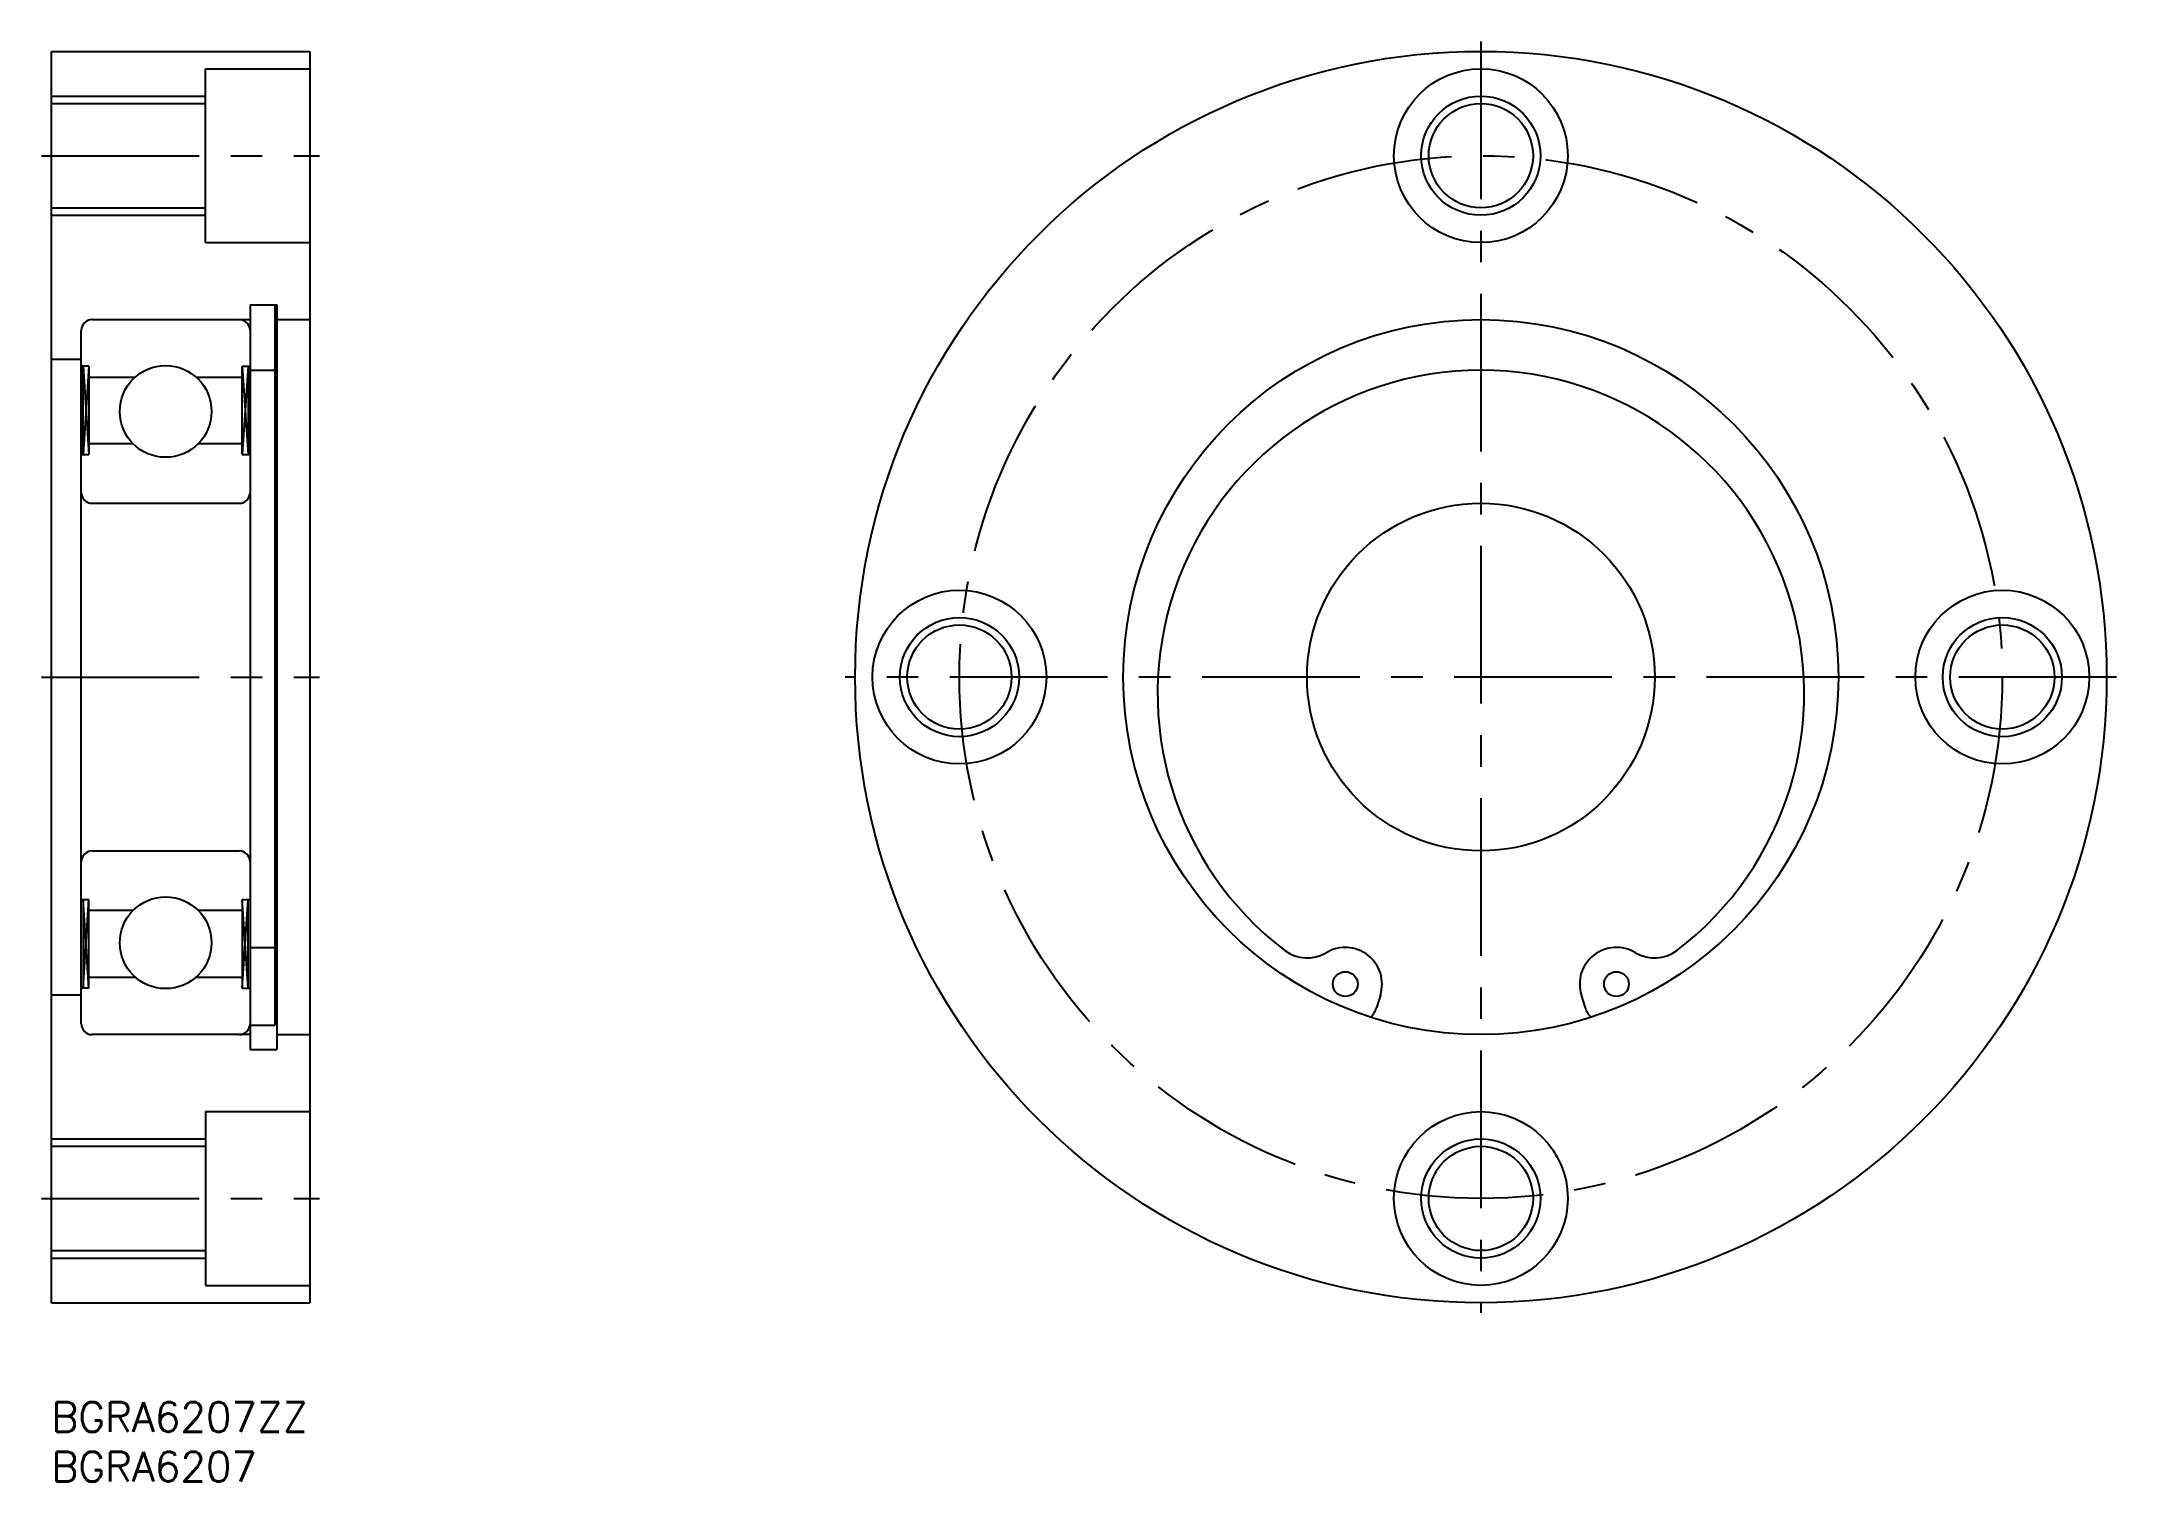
# Model space of a CAD drawing. Extents: x -1 to 208, y -8 to 137.
import ezdxf

# ---------------------------------------------------------------- set-up
doc = ezdxf.new("R2010")
doc.units = 0
doc.header["$LTSCALE"] = 0.5
doc.linetypes.add('CENTER', pattern=[50.8, 31.75, -6.35, 6.35, -6.35])
for name, color, linetype in [('MSM_CENTER', 1, 'CENTER'), ('MSM_CONTINUOUS', 7, 'CONTINUOUS'), ('MSM_NARROW', 5, 'CONTINUOUS'), ('MSM_PART_NUMBER', 7, 'CONTINUOUS')]:
    doc.layers.add(name, color=color, linetype=linetype)
doc.styles.get("Standard").update_dxf_attribs({"font": 'txt.shx', "height": 3, "bigfont": 'bigfont.shx'})

# ---------------------------------------------------------------- blocks, each defined once
blk = doc.blocks.new('*U4')
at = {"layer": 'MSM_PART_NUMBER'}
blk.add_text('BGRA6207ZZ', height=3, dxfattribs=at).set_placement((0, -3))
blk = doc.blocks.new('*U5')
at = {"layer": 'MSM_PART_NUMBER'}
blk.add_text('BGRA6207', height=3, dxfattribs=at).set_placement((0, -8))

msp = doc.modelspace()

# ---------------------------------------------------------------- linework, layer by layer
at = {"layer": 'MSM_CENTER'}
for p, q in [((143.92, 137), (143.92, 9)), ((-1, 125.5), (27, 125.5)), ((-1, 73), (27, 73)), ((207.92, 73), (79.92, 73)), ((-1, 20.5), (27, 20.5))]:
    msp.add_line(p, q, dxfattribs=at)
msp.add_circle((143.92, 73), 52.5, dxfattribs=at)
at = {"layer": 'MSM_CONTINUOUS'}
for p, q in [((0, 136), (26, 136)), ((0, 10), (0, 136)), ((26, 136), (26, 10)), ((15.5, 116.75), (15.5, 134.25)), ((15.5, 134.25), (26, 134.25)), ((0, 130.75), (15.5, 130.75)), ((0, 120.25), (15.5, 120.25)), ((15.5, 116.75), (26, 116.75)), ((4.1, 109), (20, 109)), ((20, 110.5), (20, 35.5)), ((20, 110.5, 1.25), (22.7, 110.5, 1.25)), ((22.5, 110.5, 0.75), (22.5, 37.96, 0.75)), ((22.7, 110.5), (22.7, 35.5)), ((22.7, 109), (26, 109)), ((3, 38.1), (3, 107.9)), ((0, 105), (3, 105)), ((3.78, 104.32), (3, 104.32)), ((3.2, 95.4), (3.2, 104.32)), ((3.2, 104.32), (3.78, 95.4)), ((3.78, 104.32), (3.2, 95.4)), ((3.78, 104.32), (3.78, 95.4)), ((3.78, 103.2), (8.42, 103.2)), ((14.58, 103.2), (19.22, 103.2)), ((19.22, 104.32), (20, 104.32)), ((19.22, 95.4), (19.22, 104.32)), ((19.22, 104.32), (19.8, 95.4)), ((19.8, 104.32), (19.22, 95.4)), ((19.8, 104.32), (19.8, 95.4)), ((20, 103.9, 1.25), (22.5, 103.9, 1.25)), ((8.21, 96.5), (3.78, 96.5)), ((19.22, 96.5), (14.79, 96.5)), ((3, 95.4), (3.78, 95.4)), ((19.22, 95.4), (20, 95.4)), ((4.1, 90.5), (18.9, 90.5)), ((4.1, 55.5), (18.9, 55.5)), ((3, 50.6), (3.78, 50.6)), ((3.2, 50.6), (3.2, 41.67)), ((3.2, 41.67), (3.78, 50.6)), ((3.78, 41.67), (3.2, 50.6)), ((3.78, 41.67), (3.78, 50.6)), ((19.22, 50.6), (19.22, 41.67)), ((19.22, 50.6), (20, 50.6)), ((19.22, 41.67), (19.8, 50.6)), ((19.8, 41.67), (19.22, 50.6)), ((19.8, 41.67), (19.8, 50.6)), ((8.21, 49.5), (3.78, 49.5)), ((19.22, 49.5), (14.79, 49.5)), ((20, 45.78, 1.25), (22.5, 45.78, 1.25)), ((3.78, 42.8), (8.42, 42.8)), ((14.58, 42.8), (19.22, 42.8)), ((0, 41), (3, 41)), ((3.78, 41.67), (3, 41.67)), ((19.22, 41.67), (20, 41.67)), ((133.8, 40.96), (133.4, 39.71)), ((154.44, 39.71), (154.04, 40.96)), ((20, 37.96, 1.25), (22.5, 37.96, 1.25)), ((20, 37), (4.1, 37)), ((22.7, 37), (26, 37)), ((20, 35.5, 1.25), (22.7, 35.5, 1.25)), ((15.5, 29.25), (15.5, 11.75)), ((15.5, 29.25), (26, 29.25)), ((0, 25.75), (15.5, 25.75)), ((0, 15.25), (15.5, 15.25)), ((15.5, 11.75), (26, 11.75)), ((0, 10), (26, 10))]:
    msp.add_line(p, q, dxfattribs=at)
for centre, radius in [((143.92, 73), 63), ((143.92, 125.5), 8.75), ((143.92, 125.5), 5.25), ((143.92, 73), 36), ((11.5, 99.75), 4.62), ((143.92, 73), 17.5), ((91.42, 73), 8.75), ((196.42, 73), 8.75), ((91.42, 73), 5.25), ((196.42, 73), 5.25), ((11.5, 46.25), 4.62), ((130.27, 42.08), 1.25), ((157.57, 42.08), 1.25), ((143.92, 20.5), 8.75), ((143.92, 20.5), 5.25)]:
    msp.add_circle(centre, radius, dxfattribs=at)
for centre, radius, start, end in [((4.1, 107.9), 1.1, 90, 180), ((18.9, 107.9), 1.1, 0, 90), ((143.92, 71.35), 32.55, 307.3152, 232.6848), ((4.1, 91.6), 1.1, 180, 270), ((18.9, 91.6), 1.1, 270, 0), ((4.1, 54.4), 1.1, 90, 180), ((18.9, 54.4), 1.1, 0, 90), ((126.43, 48.41), 3.7, 232.6848, 301.2494), ((130.27, 42.08), 3.7, 342.4658, 121.2494), ((157.57, 42.08), 3.7, 58.7506, 197.5342), ((161.41, 48.41), 3.7, 238.7506, 307.3152), ((131.02, 40.46), 2.5, 316.6541, 342.4658), ((156.82, 40.46), 2.5, 197.5342, 223.3459), ((4.1, 38.1), 1.1, 180, 270), ((18.9, 38.1), 1.1, 270, 0)]:
    msp.add_arc(centre, radius, start, end, dxfattribs=at)
at = {"layer": 'MSM_NARROW'}
for p, q in [((0, 131.5), (15.5, 131.5)), ((0, 119.5), (15.5, 119.5)), ((0, 26.5), (15.5, 26.5)), ((0, 14.5), (15.5, 14.5))]:
    msp.add_line(p, q, dxfattribs=at)
for centre in [(143.92, 125.5), (91.42, 73), (196.42, 73), (143.92, 20.5)]:
    msp.add_circle(centre, 6, dxfattribs=at)

# ---------------------------------------------------------------- block references
at = {"layer": 'MSM_CONTINUOUS'}
for name in ['*U4', '*U5']:
    msp.add_blockref(name, (0, 0), dxfattribs=at)

doc.saveas('drawing.dxf')
